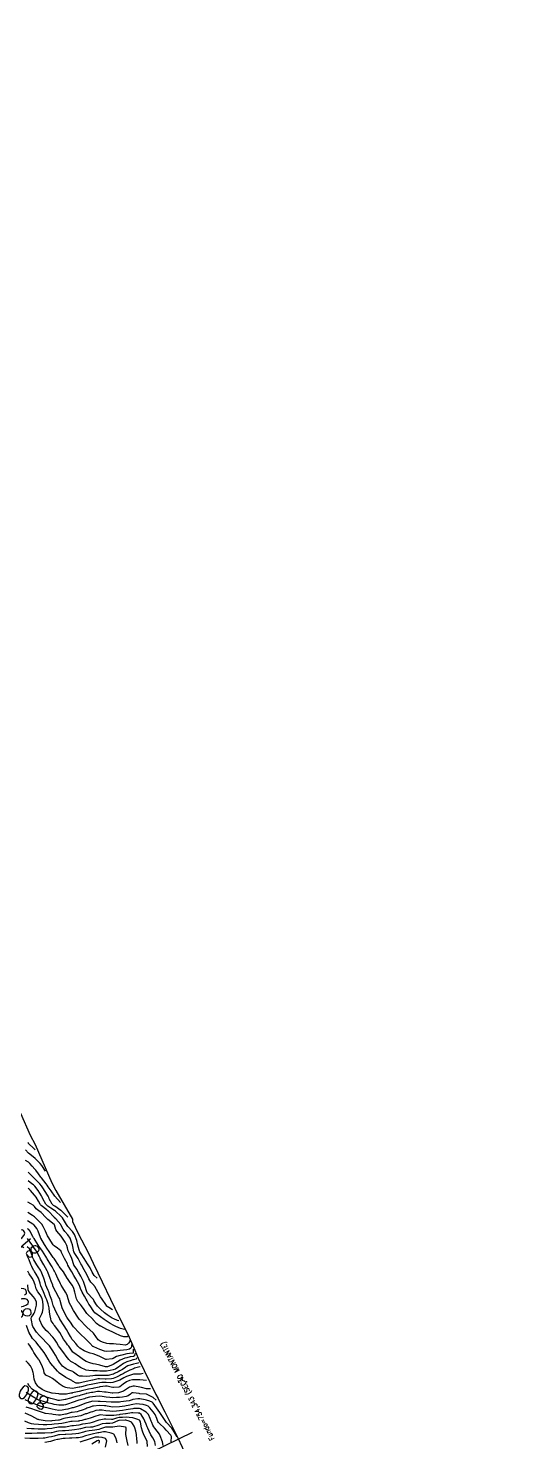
# Model space of a CAD drawing. Header units: metres. Extents: x 318500 to 325275, y 7408834 to 7428799.
# Drawn here: x 322074.8 to 322217.8, y 7423087.2 to 7423506.6 of the extents above; entities that cross this region are included whole.
import ezdxf
from ezdxf.enums import TextEntityAlignment as Align

# ---------------------------------------------------------------- set-up
doc = ezdxf.new("R2010")
doc.units = ezdxf.units.M
doc.header["$MEASUREMENT"] = 0
doc.linetypes.add('CONTINUO', pattern=[0])
for name, color, linetype in [('Area', 45, 'Continuous'), ('Cotas', 45, 'Continuous'), ('Curvas de Nivel 1m', 11, 'Continuous'), ('Curvas de Nivel 5m', 15, 'Continuous'), ('TEXTO', 45, 'Continuous'), ('Vias Primárias', 230, 'Continuous')]:
    doc.layers.add(name, color=color, linetype=linetype)
doc.styles.add('ROMANS', font='romans', dxfattribs={"height": 0.2})
doc.styles.add('Style-STANDARD', font='STANDARD.shx')

msp = doc.modelspace()

# ---------------------------------------------------------------- linework, layer by layer
at = {"layer": 'Area'}
msp.add_lwpolyline([(322072.55, 7423184.67), (322075.35, 7423178.18), (322076.86, 7423175.44), (322081.85, 7423163.99), (322082.96, 7423161.71), (322087.91, 7423153.21), (322087.97, 7423152.58), (322089.49, 7423149.24), (322092.68, 7423143.14), (322094.1, 7423140.2), (322095.46, 7423137.34), (322100.51, 7423126.86), (322104.74, 7423118.26), (322106.47, 7423114.38), (322107.49, 7423112.02), (322112.65, 7423101.24), (322113.42, 7423100.01), (322114.56, 7423097.58), (322115.41, 7423096.1), (322119.24, 7423088.34), (322124.35, 7423077.33)], dxfattribs=at)
at = {"layer": 'Curvas de Nivel 1m', "flags": 128}
for points, elevation in [([(322084.4, 7423158.21), (322082.71, 7423160.07), (322081.57, 7423161.69), (322080.74, 7423162.86), (322080.39, 7423163.35), (322080.14, 7423163.71), (322078.78, 7423165.48), (322078.57, 7423165.73), (322077.86, 7423166.67), (322077.08, 7423167.75), (322076.81, 7423168.06), (322076.02, 7423168.96), (322075.32, 7423169.77), (322074.84, 7423170.18), (322073.99, 7423170.65)], 818), ([(322079.91, 7423167.49), (322078.82, 7423169.17), (322078.36, 7423169.73), (322076.85, 7423171.27), (322076.27, 7423171.76), (322074.88, 7423172.86), (322074.03, 7423173.79)], 819), ([(322086.52, 7423153.83), (322084.65, 7423155.69), (322084.49, 7423155.81), (322082.66, 7423157.08), (322082.31, 7423157.32), (322081.9, 7423157.68), (322081.07, 7423159.32), (322080.89, 7423159.7), (322080.7, 7423160.03), (322079.68, 7423161.72), (322079.31, 7423162.3), (322078.74, 7423163.12), (322078.24, 7423163.74), (322076.77, 7423165.24), (322076.23, 7423165.76), (322074.8, 7423167.15)], 817), ([(322095.25, 7423135.78), (322094.4, 7423136.58), (322093.83, 7423137.52), (322093.15, 7423138.81), (322092.44, 7423139.99), (322091.43, 7423141.55), (322090.48, 7423143.01), (322090.17, 7423143.57), (322089.95, 7423144.12), (322089.52, 7423145.58), (322089.19, 7423146.92), (322088.56, 7423148.69), (322087.98, 7423149.6), (322086.58, 7423151.08), (322086.35, 7423151.38), (322086.2, 7423151.63), (322085.62, 7423152.62), (322084.96, 7423153.64), (322084.63, 7423154.02), (322082.88, 7423155.67), (322082.65, 7423155.83), (322081.5, 7423156.53), (322080.66, 7423157.1), (322080.07, 7423157.71), (322079.14, 7423159.28), (322078.92, 7423159.73), (322078.71, 7423160.16), (322077.78, 7423161.74), (322076.74, 7423163.06), (322076.38, 7423163.39), (322075.87, 7423163.76), (322074.76, 7423164.67)], 816), ([(322101.75, 7423123.11), (322101.32, 7423123.21), (322100.22, 7423123.66), (322099.75, 7423123.92), (322098.24, 7423124.87), (322097.44, 7423125.47), (322096.27, 7423126.52), (322095.35, 7423127.49), (322094.91, 7423128.12), (322094.3, 7423129.14), (322094.16, 7423129.38), (322094.07, 7423129.51), (322092.33, 7423131.44), (322092.26, 7423131.54), (322092.22, 7423131.65), (322091.65, 7423133.55), (322091.18, 7423134.74), (322090.81, 7423135.56), (322090.39, 7423136.35), (322089.73, 7423137.57), (322089.24, 7423138.4), (322088.43, 7423139.5), (322088.4, 7423139.56), (322088.38, 7423139.59), (322088.36, 7423139.66), (322087.78, 7423141.6), (322087.35, 7423142.48), (322086.78, 7423143.62), (322086.71, 7423143.84), (322086.5, 7423144.76), (322086.31, 7423145.42), (322086.21, 7423145.62), (322085.74, 7423146.41), (322084.95, 7423147.64), (322084.55, 7423148.16), (322083.32, 7423149.66), (322083.05, 7423150.14), (322082.59, 7423151.57), (322082.56, 7423151.64), (322082.53, 7423151.67), (322080.61, 7423153.14), (322080, 7423153.71), (322078.64, 7423155.19), (322077.93, 7423155.73), (322077.19, 7423156.28), (322076.66, 7423156.97), (322076.29, 7423157.38), (322075.62, 7423157.77), (322074.68, 7423158.3)], 814), ([(322103.42, 7423120.54), (322102.97, 7423120.61), (322102.19, 7423120.83), (322100.78, 7423121.42), (322100.2, 7423121.71), (322099.1, 7423122.34), (322098.21, 7423122.9), (322097.37, 7423123.47), (322096.23, 7423124.29), (322094.61, 7423125.5), (322094.26, 7423125.88), (322093.16, 7423127.53), (322092.84, 7423128.08), (322092.29, 7423129), (322091.96, 7423129.54), (322091.47, 7423130.39), (322090.84, 7423131.55), (322090.35, 7423132.73), (322090.02, 7423133.57), (322089.46, 7423134.66), (322088.95, 7423135.58), (322088.39, 7423136.53), (322087.71, 7423137.6), (322087.21, 7423138.4), (322086.61, 7423139.62), (322086.44, 7423140), (322085.61, 7423141.63), (322084.72, 7423143.4), (322084.59, 7423143.64), (322084.56, 7423143.71), (322084.49, 7423143.81), (322083.47, 7423144.62), (322082.51, 7423145.3), (322082.33, 7423145.49), (322082.19, 7423145.67), (322081.52, 7423146.69), (322080.89, 7423147.69), (322080.55, 7423148.33), (322079.9, 7423149.71), (322079.23, 7423151.07), (322078.87, 7423151.72), (322078.59, 7423152.05), (322076.84, 7423153.75), (322076.62, 7423153.94), (322076.06, 7423154.32), (322074.64, 7423155.27)], 813), ([(322104.96, 7423117.34), (322104.93, 7423117), (322104.59, 7423116.45), (322104.13, 7423116.05), (322103.6, 7423115.91), (322102.13, 7423116.03), (322100.89, 7423116.18), (322100.13, 7423116.23), (322098.92, 7423116.24), (322098.13, 7423116.35), (322096.85, 7423116.76), (322096.14, 7423117.04), (322095.87, 7423117.22), (322095.61, 7423117.49), (322094.17, 7423119.45), (322094.12, 7423119.51), (322092.2, 7423121.25), (322091.9, 7423121.54), (322090.22, 7423123.27), (322090.08, 7423123.42), (322089.96, 7423123.56), (322089.37, 7423124.43), (322088.61, 7423125.58), (322088.26, 7423126.16), (322087.42, 7423127.6), (322087.04, 7423128.37), (322086.63, 7423129.62), (322086.32, 7423130.66), (322085.89, 7423131.62), (322085.09, 7423132.89), (322084.59, 7423133.64), (322084.36, 7423134.04), (322083.85, 7423135.12), (322083.61, 7423135.65), (322083, 7423137.06), (322082.71, 7423137.67), (322082.6, 7423137.86), (322082.41, 7423138.16), (322081.87, 7423139.13), (322081.55, 7423139.68), (322080.46, 7423141.44), (322080.3, 7423141.7), (322080.05, 7423142.13), (322079.04, 7423143.71), (322078.5, 7423144.49), (322077.98, 7423145.21), (322077.63, 7423145.73), (322076.54, 7423147.53), (322076.4, 7423147.75), (322076.18, 7423148.12), (322075.29, 7423149.77), (322074.95, 7423150.15), (322074.58, 7423150.41)], 811), ([(322104.45, 7423118.66), (322104.44, 7423118.55), (322104.15, 7423118.33), (322103.16, 7423118.38), (322102.16, 7423118.65), (322100.55, 7423119.42), (322100.17, 7423119.63), (322099.77, 7423119.85), (322098.19, 7423120.56), (322096.33, 7423121.48), (322096.2, 7423121.55), (322095.05, 7423122.34), (322094.22, 7423123.31), (322094.13, 7423123.42), (322094.06, 7423123.51), (322092.25, 7423125.23), (322091.98, 7423125.54), (322091.41, 7423126.41), (322090.62, 7423127.56), (322090.28, 7423127.96), (322089.54, 7423128.82), (322089.14, 7423129.58), (322088.7, 7423131.21), (322088.62, 7423131.59), (322088.35, 7423132.72), (322087.92, 7423133.6), (322087.22, 7423134.46), (322086.46, 7423135.62), (322086.38, 7423135.77), (322085.24, 7423137.63), (322084.42, 7423138.71), (322084.02, 7423139.24), (322083.75, 7423139.65), (322082.46, 7423141.58), (322082.39, 7423141.67), (322082.22, 7423141.92), (322080.99, 7423143.69), (322080.78, 7423143.98), (322080.5, 7423144.35), (322079.59, 7423145.71), (322078.54, 7423147.61), (322078.48, 7423147.72), (322078.45, 7423147.82), (322077.75, 7423149.73), (322077.34, 7423150.5), (322076.59, 7423151.45), (322076.43, 7423151.6), (322076.2, 7423151.76), (322074.61, 7423152.79)], 812), ([(322105.97, 7423114.71), (322106, 7423113.65), (322105.99, 7423113.57), (322105.92, 7423113.53), (322104.9, 7423113.37), (322104.19, 7423113.28), (322104.09, 7423113.26), (322102.57, 7423112.91), (322102.08, 7423112.8), (322101.02, 7423112.47), (322100.07, 7423111.93), (322099.72, 7423111.78), (322098.06, 7423111.62), (322097.87, 7423111.66), (322096.08, 7423112.54), (322094.41, 7423113.18), (322094.09, 7423113.27), (322093.22, 7423113.52), (322092.1, 7423113.9), (322091.45, 7423114.19), (322090.11, 7423115.03), (322089.57, 7423115.57), (322088.95, 7423116.4), (322088.14, 7423117.29), (322087.99, 7423117.44), (322087.87, 7423117.59), (322087.35, 7423118.41), (322086.65, 7423119.61), (322086.18, 7423120.47), (322085.52, 7423121.63), (322084.22, 7423123.6), (322084.2, 7423123.62), (322084.19, 7423123.64), (322084.16, 7423123.7), (322083.1, 7423125.66), (322082.28, 7423127.44), (322082.21, 7423127.67), (322081.82, 7423129.2), (322081.66, 7423129.68), (322081.25, 7423130.75), (322080.94, 7423131.69), (322080.77, 7423132.13), (322080.34, 7423132.98), (322080.04, 7423133.7), (322079.92, 7423134.14), (322079.46, 7423135.71), (322078.84, 7423137.28), (322078.64, 7423137.72), (322078.41, 7423138.13), (322077.79, 7423139.1), (322077.37, 7423139.74), (322076.45, 7423141.23), (322076.2, 7423141.75), (322076.06, 7423142.17), (322075.52, 7423143.76), (322075.14, 7423144.41), (322074.5, 7423145.08)], 809), ([(322106.47, 7423113.39), (322106.39, 7423112.72), (322106.08, 7423112.49), (322105.07, 7423112.37), (322104.07, 7423112.15), (322103.48, 7423111.98), (322102.06, 7423111.41), (322100.05, 7423110.09), (322098.31, 7423109.46), (322098.08, 7423109.42), (322098.04, 7423109.41), (322097.73, 7423109.46), (322096.04, 7423109.91), (322094.76, 7423110.21), (322094.05, 7423110.35), (322093.12, 7423110.59), (322092.05, 7423111.01), (322091.2, 7423111.55), (322090.07, 7423112.37), (322088.33, 7423113.59), (322088.09, 7423113.82), (322086.82, 7423115.61), (322086.51, 7423116), (322086.13, 7423116.45), (322085.27, 7423117.63), (322084.21, 7423119.6), (322084.19, 7423119.64), (322084.17, 7423119.67), (322082.6, 7423121.66), (322082.44, 7423121.9), (322082.21, 7423122.27), (322081.66, 7423123.13), (322081.49, 7423123.68), (322081.35, 7423124.57), (322081.15, 7423125.69), (322080.99, 7423126.97), (322080.85, 7423127.69), (322080.72, 7423128.13), (322080.3, 7423129.34), (322080.16, 7423129.7), (322080.06, 7423129.95), (322079.31, 7423131.71), (322078.56, 7423133.5), (322078.49, 7423133.72), (322078.36, 7423134.26), (322077.86, 7423135.73), (322077.18, 7423136.96), (322076.65, 7423137.75), (322076.56, 7423137.89), (322076.41, 7423138.11), (322075.85, 7423139.18), (322075.62, 7423139.76), (322075.07, 7423141.15), (322074.81, 7423141.77), (322074.47, 7423142.49)], 808), ([(322106.98, 7423112.07), (322106.89, 7423111.7), (322106.06, 7423111.53), (322105.9, 7423111.52), (322105.33, 7423111.36), (322104.06, 7423110.91), (322103.05, 7423110.39), (322102.04, 7423109.63), (322101.74, 7423109.4), (322100.67, 7423108.78), (322100.03, 7423108.52), (322099.16, 7423108.31), (322098.02, 7423108.14), (322097.36, 7423108.13), (322096.02, 7423108.2), (322095.27, 7423108.25), (322094.02, 7423108.27), (322092.81, 7423108.31), (322092.02, 7423108.5), (322090.32, 7423109.27), (322090.04, 7423109.4), (322089.94, 7423109.46), (322089.79, 7423109.56), (322088.77, 7423110.3), (322088.05, 7423110.7), (322087.49, 7423111.03), (322086.87, 7423111.61), (322086.08, 7423112.64), (322085.36, 7423113.63), (322084.11, 7423115.23), (322083.83, 7423115.64), (322083.2, 7423116.72), (322082.58, 7423117.66), (322082.15, 7423118.21), (322080.69, 7423119.69), (322080.18, 7423120.2), (322078.94, 7423121.71), (322078.22, 7423123.24), (322078.11, 7423123.62), (322078.11, 7423123.72), (322078.14, 7423123.8), (322078.22, 7423123.96), (322078.83, 7423125.13), (322079, 7423125.71), (322079.21, 7423126.77), (322079.28, 7423127.71), (322079.19, 7423128.81), (322078.91, 7423129.71), (322078.32, 7423130.8), (322077.64, 7423131.73), (322077.2, 7423132.6), (322076.87, 7423133.74), (322076.37, 7423135.01), (322075.94, 7423135.76), (322075.12, 7423137.05), (322074.65, 7423137.78)], 807), ([(322107.49, 7423110.76), (322107.44, 7423110.57), (322106.94, 7423110.44), (322106.05, 7423110.28), (322104.37, 7423109.7), (322104.04, 7423109.58), (322103.91, 7423109.51), (322103.74, 7423109.38), (322102.76, 7423108.67), (322102.02, 7423108.22), (322101.49, 7423107.94), (322100.45, 7423107.42), (322100.16, 7423107.28), (322100.01, 7423107.23), (322098.54, 7423106.91), (322098, 7423106.87), (322096.59, 7423106.89), (322096, 7423106.91), (322094.62, 7423106.88), (322094, 7423106.79), (322093.1, 7423106.63), (322092, 7423106.62), (322090.87, 7423106.67), (322090, 7423106.69), (322089.43, 7423106.99), (322088.69, 7423107.58), (322088.29, 7423107.86), (322088.02, 7423108.01), (322086.9, 7423108.48), (322086.03, 7423108.89), (322084.99, 7423109.63), (322084.05, 7423110.86), (322083.77, 7423111.36), (322083.6, 7423111.65), (322082.86, 7423112.88), (322082.41, 7423113.67), (322082.1, 7423114.17), (322081.08, 7423115.69), (322080.63, 7423116.2), (322080.13, 7423116.71), (322079.14, 7423117.71), (322078.15, 7423118.7), (322077.29, 7423119.73), (322076.2, 7423121.45), (322076.08, 7423121.75), (322075.78, 7423123.32), (322075.72, 7423123.76), (322075.79, 7423124.19), (322076.24, 7423124.89), (322076.59, 7423125.4), (322076.73, 7423125.74), (322077.07, 7423126.93), (322077.25, 7423127.74), (322077.22, 7423128.67), (322076.77, 7423129.74), (322076.31, 7423130.33), (322075.01, 7423131.77), (322074.82, 7423132.25), (322074.64, 7423133.78)], 806), ([(322108.94, 7423107.45), (322108.09, 7423107.24), (322108.01, 7423107.23), (322106.11, 7423107.25), (322106.01, 7423107.23), (322104.61, 7423106.76), (322104, 7423106.54), (322103.21, 7423106.17), (322101.98, 7423105.52), (322101.9, 7423105.48), (322101.73, 7423105.4), (322099.97, 7423104.79), (322099.25, 7423104.72), (322097.97, 7423104.77), (322096.65, 7423104.79), (322095.97, 7423104.74), (322095.01, 7423104.53), (322093.97, 7423104.3), (322092.39, 7423103.96), (322091.96, 7423103.87), (322091.7, 7423103.81), (322090.66, 7423103.55), (322090.1, 7423103.41), (322089.96, 7423103.38), (322088.46, 7423103.07), (322087.95, 7423103.04), (322086.36, 7423103.21), (322085.95, 7423103.28), (322085.16, 7423103.63), (322083.97, 7423104.44), (322083.29, 7423104.97), (322082.43, 7423105.66), (322081.98, 7423105.99), (322081.29, 7423106.38), (322080, 7423107.01), (322079.56, 7423107.7), (322079.39, 7423108.33), (322078.94, 7423109.71), (322078.06, 7423111.45), (322077.95, 7423111.61), (322077.87, 7423111.72), (322077.3, 7423112.5), (322076.46, 7423113.74), (322076.1, 7423114.44), (322075.31, 7423115.76), (322074.74, 7423116.39)], 804), ([(322109.93, 7423105.4), (322109.88, 7423105.4), (322107.98, 7423105.58), (322107.72, 7423105.59), (322105.98, 7423105.61), (322105.75, 7423105.58), (322104.86, 7423105.37), (322103.98, 7423105.01), (322103.04, 7423104.32), (322101.96, 7423103.49), (322101.71, 7423103.4), (322100.08, 7423103.31), (322099.96, 7423103.32), (322099.45, 7423103.44), (322098.21, 7423103.71), (322097.96, 7423103.73), (322097.71, 7423103.72), (322096.13, 7423103.48), (322095.98, 7423103.46), (322095.96, 7423103.45), (322094.33, 7423103.13), (322093.95, 7423103.06), (322092.67, 7423102.81), (322091.95, 7423102.66), (322091.05, 7423102.44), (322089.94, 7423102.15), (322089.47, 7423102.03), (322087.93, 7423101.69), (322087.85, 7423101.67), (322087.45, 7423101.6), (322086.2, 7423101.34), (322085.93, 7423101.31), (322084.19, 7423101.37), (322083.93, 7423101.39), (322081.95, 7423101.65), (322081.93, 7423101.65), (322081.79, 7423101.67), (322079.94, 7423102.19), (322078.91, 7423102.75), (322077.96, 7423103.44), (322077.63, 7423103.72), (322076.95, 7423104.72), (322076.61, 7423105.74), (322076.36, 7423107.39), (322076.31, 7423107.75), (322076.02, 7423108.74), (322075.51, 7423109.76), (322074.82, 7423110.54), (322074.05, 7423111.25)], 803), ([(322111.14, 7423102.91), (322110.35, 7423102.9), (322109.95, 7423102.96), (322108.42, 7423103.32), (322107.96, 7423103.42), (322106.37, 7423103.75), (322105.96, 7423103.72), (322104.92, 7423103.37), (322104.28, 7423103.05), (322103.95, 7423102.81), (322103.12, 7423102.21), (322101.94, 7423101.81), (322101.58, 7423101.76), (322099.93, 7423101.66), (322099.7, 7423101.67), (322097.94, 7423101.91), (322097.44, 7423101.96), (322095.94, 7423102.11), (322095.33, 7423102.1), (322093.94, 7423101.87), (322093.63, 7423101.82), (322092.21, 7423101.54), (322091.98, 7423101.49), (322091.93, 7423101.47), (322090.47, 7423101.01), (322089.92, 7423100.86), (322088.89, 7423100.6), (322087.91, 7423100.34), (322087.33, 7423100.18), (322085.9, 7423099.73), (322085.81, 7423099.71), (322085.23, 7423099.63), (322084.07, 7423099.46), (322083.9, 7423099.45), (322083.74, 7423099.48), (322083.14, 7423099.65), (322081.9, 7423099.99), (322081.51, 7423100.08), (322079.91, 7423100.55), (322078.4, 7423101.24), (322077.93, 7423101.48), (322077.51, 7423101.73), (322075.95, 7423102.86), (322075.11, 7423103.76), (322074.73, 7423104.53)], 802), ([(322112.77, 7423099.53), (322111.92, 7423100.36), (322109.93, 7423101.3), (322107.93, 7423101.48), (322107.74, 7423101.51), (322105.94, 7423101.77), (322105.61, 7423101.68), (322105.19, 7423101.36), (322104.43, 7423100.86), (322103.92, 7423100.67), (322102.84, 7423100.47), (322101.91, 7423100.36), (322101.02, 7423100.31), (322099.91, 7423100.29), (322099.03, 7423100.33), (322097.91, 7423100.45), (322096.74, 7423100.65), (322095.92, 7423100.7), (322094.8, 7423100.62), (322093.92, 7423100.56), (322093.02, 7423100.41), (322091.91, 7423100.1), (322091.48, 7423099.97), (322089.9, 7423099.57), (322089.86, 7423099.56), (322087.89, 7423098.85), (322086.73, 7423098.45), (322085.89, 7423098.2), (322085.41, 7423098.09), (322083.88, 7423098.03), (322082.5, 7423098.28), (322081.89, 7423098.44), (322080.88, 7423098.68), (322079.89, 7423098.95), (322078.09, 7423099.53), (322077.9, 7423099.59), (322077.8, 7423099.63), (322077.6, 7423099.72), (322075.91, 7423100.7), (322074.23, 7423101.78)], 801), ([(322112.62, 7423086.15), (322112.36, 7423087.26), (322111.76, 7423088.38), (322111.2, 7423089.28), (322110.67, 7423090.4), (322110.27, 7423091.29), (322110.12, 7423091.62), (322109.81, 7423092.4), (322109.44, 7423093.3), (322109.08, 7423094.06), (322108.33, 7423095.32), (322107.86, 7423095.66), (322107.44, 7423095.74), (322105.86, 7423095.78), (322105.47, 7423095.75), (322103.85, 7423095.53), (322103.73, 7423095.51), (322102.94, 7423095.39), (322101.98, 7423095.27), (322101.85, 7423095.25), (322100.26, 7423095.01), (322099.84, 7423094.96), (322098.29, 7423095.01), (322097.84, 7423095.05), (322096.16, 7423095.16), (322095.84, 7423095.14), (322094.6, 7423094.73), (322093.83, 7423094.42), (322093.17, 7423094.18), (322091.82, 7423093.83), (322091.59, 7423093.77), (322090.7, 7423093.55), (322089.98, 7423093.4), (322089.82, 7423093.37), (322089.6, 7423093.35), (322087.82, 7423093.26), (322087.43, 7423093.21), (322085.81, 7423092.83), (322084.81, 7423092.63), (322083.81, 7423092.51), (322082.54, 7423092.39), (322081.81, 7423092.32), (322080.32, 7423092.21), (322079.81, 7423092.22), (322079.25, 7423092.26), (322077.81, 7423092.32), (322076.49, 7423092.42), (322075.81, 7423092.57), (322074.91, 7423092.86), (322073.82, 7423093.29)], 797), ([(322114.9, 7423086.06), (322114.64, 7423087.23), (322114.01, 7423089), (322113.9, 7423089.24), (322113.77, 7423089.45), (322112.39, 7423091.26), (322112.14, 7423091.6), (322111.81, 7423092.17), (322111.46, 7423092.92), (322111.31, 7423093.28), (322111.01, 7423094.1), (322110.47, 7423095.29), (322109.86, 7423095.98), (322108.17, 7423097.02), (322107.88, 7423097.09), (322106.16, 7423097.06), (322105.88, 7423097.02), (322104.48, 7423096.76), (322103.87, 7423096.65), (322102.79, 7423096.47), (322101.86, 7423096.37), (322100.98, 7423096.29), (322099.86, 7423096.22), (322099.04, 7423096.27), (322097.86, 7423096.43), (322096.77, 7423096.57), (322095.87, 7423096.6), (322094.91, 7423096.45), (322093.86, 7423096.13), (322093.4, 7423095.97), (322092.1, 7423095.54), (322091.91, 7423095.48), (322091.85, 7423095.45), (322090.45, 7423094.95), (322089.84, 7423094.79), (322088.76, 7423094.65), (322087.83, 7423094.55), (322087.02, 7423094.41), (322085.83, 7423094.19), (322085.37, 7423094.08), (322083.97, 7423093.64), (322083.86, 7423093.6), (322083.82, 7423093.6), (322083.77, 7423093.59), (322081.82, 7423093.38), (322081.51, 7423093.37), (322079.82, 7423093.47), (322078.08, 7423093.72), (322077.82, 7423093.78), (322077.7, 7423093.85), (322075.84, 7423094.84), (322073.93, 7423095.7)], 798), ([(322117.29, 7423087.2), (322117.3, 7423088.73), (322117.14, 7423089.2), (322115.79, 7423090.67), (322115.22, 7423091.23), (322113.81, 7423092.59), (322113.5, 7423092.93), (322113.33, 7423093.25), (322113.01, 7423094.07), (322112.46, 7423095.26), (322111.86, 7423096.12), (322110.91, 7423097.28), (322110.39, 7423097.8), (322109.89, 7423098.02), (322108.97, 7423098.23), (322107.89, 7423098.41), (322106.99, 7423098.43), (322105.89, 7423098.29), (322104.52, 7423098), (322103.88, 7423097.87), (322103.47, 7423097.8), (322101.88, 7423097.56), (322099.95, 7423097.5), (322099.88, 7423097.51), (322098.23, 7423097.81), (322097.88, 7423097.85), (322097.47, 7423097.88), (322095.88, 7423097.93), (322094.18, 7423097.81), (322093.88, 7423097.75), (322093.17, 7423097.52), (322092.25, 7423097.16), (322091.87, 7423097.02), (322090.79, 7423096.63), (322089.86, 7423096.29), (322089.3, 7423096.13), (322087.85, 7423095.9), (322087.6, 7423095.85), (322086.7, 7423095.61), (322086.03, 7423095.44), (322085.85, 7423095.4), (322084.36, 7423095.12), (322083.84, 7423095.09), (322082.18, 7423095.33), (322081.85, 7423095.38), (322079.93, 7423095.62), (322079.85, 7423095.64), (322079.66, 7423095.7), (322077.86, 7423096.31), (322077, 7423096.6), (322075.87, 7423096.96), (322074.16, 7423097.5)], 799), ([(322110.25, 7423085.81), (322110.13, 7423087.29), (322109.75, 7423088.16), (322109.14, 7423089.31), (322108.73, 7423090.37), (322108.48, 7423091.31), (322108.15, 7423092.98), (322108.04, 7423093.32), (322107.82, 7423093.59), (322107.3, 7423093.86), (322105.83, 7423094.31), (322104.77, 7423094.44), (322103.84, 7423094.47), (322102.77, 7423094.46), (322101.83, 7423094.39), (322101.01, 7423094.24), (322099.83, 7423093.82), (322099.49, 7423093.77), (322097.83, 7423093.92), (322097.39, 7423093.91), (322095.82, 7423093.62), (322095.72, 7423093.58), (322095.49, 7423093.49), (322093.81, 7423092.92), (322093.06, 7423092.77), (322091.81, 7423092.57), (322090.96, 7423092.4), (322089.81, 7423092.17), (322088.2, 7423091.98), (322087.8, 7423091.93), (322086.35, 7423091.61), (322085.9, 7423091.52), (322085.8, 7423091.51), (322083.93, 7423091.5), (322083.8, 7423091.5), (322082.2, 7423091.25), (322081.79, 7423091.19), (322080.46, 7423091.02), (322079.79, 7423090.99), (322078.52, 7423090.98), (322077.79, 7423090.99), (322076.53, 7423091), (322075.79, 7423091.03), (322074.42, 7423091.14)], 796), ([(322104.44, 7423086.08), (322104.16, 7423087.37), (322103.77, 7423089.38), (322103.91, 7423091.27), (322103.9, 7423091.38), (322103.86, 7423091.44), (322103.8, 7423091.47), (322103.68, 7423091.5), (322101.8, 7423091.81), (322099.96, 7423091.58), (322099.8, 7423091.56), (322097.91, 7423091.57), (322097.8, 7423091.57), (322097.71, 7423091.55), (322097.49, 7423091.46), (322096.27, 7423091), (322095.79, 7423090.89), (322094.6, 7423090.68), (322093.79, 7423090.56), (322092.88, 7423090.43), (322091.78, 7423090.21), (322091.25, 7423090.07), (322089.77, 7423089.64), (322089.71, 7423089.63), (322088.96, 7423089.57), (322087.87, 7423089.49), (322087.77, 7423089.49), (322085.97, 7423089.41), (322085.77, 7423089.41), (322084.11, 7423089.29), (322083.76, 7423089.22), (322082.55, 7423088.86), (322081.76, 7423088.68), (322080.9, 7423088.54), (322079.75, 7423088.3), (322079.21, 7423088.24), (322077.75, 7423088.22), (322077.26, 7423088.21), (322075.75, 7423088.2), (322075.3, 7423088.2), (322073.75, 7423088.24)], 794), ([(322101.22, 7423086.89), (322101.09, 7423087.41), (322100.81, 7423088.36), (322100.23, 7423089.42), (322099.77, 7423089.69), (322099.4, 7423089.81), (322097.78, 7423090.16), (322097.12, 7423090.12), (322095.78, 7423089.88), (322095.44, 7423089.82), (322093.77, 7423089.51), (322092.21, 7423089.08), (322091.76, 7423088.94), (322090.69, 7423088.62), (322089.75, 7423088.41), (322088.99, 7423088.34), (322087.75, 7423088.31), (322087.07, 7423088.28), (322085.75, 7423088.2), (322085.22, 7423088.15), (322083.74, 7423087.93), (322083.51, 7423087.88), (322082.65, 7423087.66), (322081.74, 7423087.43), (322081.4, 7423087.34), (322079.73, 7423086.99)], 793), ([(322097.72, 7423085.61), (322098.18, 7423087.45), (322097.75, 7423088.22), (322096.75, 7423088.47), (322095.76, 7423088.61), (322094.71, 7423088.54), (322093.75, 7423088.25), (322093.2, 7423088.07), (322091.74, 7423087.58), (322091.71, 7423087.57), (322091.6, 7423087.54), (322090.17, 7423087.12)], 792), ([(322095.73, 7423086.81), (322095.99, 7423087.22), (322095.98, 7423087.48), (322095.74, 7423087.62), (322095.61, 7423087.62), (322095.32, 7423087.49), (322093.73, 7423086.54)], 791)]:
    msp.add_lwpolyline(points, dxfattribs=dict(at, elevation=elevation))
at = {"layer": 'Curvas de Nivel 5m', "flags": 128}
for points, elevation in [([(322076.86, 7423173.81), (322076.42, 7423174.23), (322074.91, 7423175.69), (322074.87, 7423175.74), (322074.84, 7423175.78), (322074.68, 7423176.02)], 820), ([(322099.81, 7423126.35), (322098.71, 7423127.02), (322098.28, 7423127.35), (322098.17, 7423127.46), (322097.86, 7423127.89), (322096.8, 7423129.47), (322096.31, 7423130.21), (322095.55, 7423131.49), (322094.56, 7423133.31), (322094.43, 7423133.51), (322094.36, 7423133.58), (322093.38, 7423134.54), (322092.83, 7423135.53), (322092.39, 7423136.44), (322091.77, 7423137.55), (322091.04, 7423138.95), (322090.72, 7423139.56), (322090.44, 7423140.01), (322089.88, 7423141), (322089.59, 7423141.57), (322088.49, 7423143.4), (322088.42, 7423143.52), (322088.38, 7423143.59), (322088.03, 7423145.12), (322087.9, 7423145.6), (322087.68, 7423146.44), (322087.29, 7423147.61), (322086.56, 7423148.64), (322085.66, 7423149.63), (322085.2, 7423150.26), (322084.59, 7423151.4), (322084.51, 7423151.57), (322084.45, 7423151.65), (322082.97, 7423153.31), (322082.64, 7423153.67), (322082.62, 7423153.7), (322080.72, 7423155.7), (322080.68, 7423155.73), (322080.65, 7423155.75), (322080.33, 7423156.03), (322078.67, 7423157.35), (322078.47, 7423157.53), (322078.32, 7423157.73), (322077.82, 7423158.6), (322077.14, 7423159.75), (322076.71, 7423160.42), (322075.52, 7423161.77), (322075.09, 7423162.13), (322074.74, 7423162.39)], 815), ([(322105.46, 7423116.02), (322105.44, 7423115.4), (322105.29, 7423115.01), (322104.83, 7423114.65), (322104.11, 7423114.47), (322103.1, 7423114.39), (322102.1, 7423114.28), (322101.29, 7423114.23), (322100.1, 7423114.12), (322099.49, 7423114.05), (322098.1, 7423113.96), (322097.48, 7423114.08), (322096.11, 7423114.63), (322094.24, 7423115.39), (322094.12, 7423115.43), (322094.01, 7423115.51), (322093.08, 7423116.47), (322092.14, 7423117.41), (322092, 7423117.54), (322090.17, 7423119.32), (322089.94, 7423119.56), (322088.2, 7423121.34), (322088.01, 7423121.59), (322087.32, 7423122.71), (322086.63, 7423123.61), (322086.23, 7423124.16), (322085.45, 7423125.63), (322084.93, 7423126.97), (322084.72, 7423127.64), (322084.3, 7423129.17), (322084.19, 7423129.53), (322084.14, 7423129.64), (322083.93, 7423130.02), (322083.01, 7423131.66), (322082.35, 7423133), (322082.15, 7423133.47), (322082.07, 7423133.67), (322081.58, 7423134.9), (322081.29, 7423135.69), (322080.59, 7423137.52), (322080.52, 7423137.7), (322080.48, 7423137.77), (322080.41, 7423137.89), (322079.42, 7423139.71), (322078.46, 7423141.43), (322078.3, 7423141.72), (322078.12, 7423142.07), (322077.24, 7423143.74), (322076.95, 7423144.2), (322076.5, 7423144.85), (322076.13, 7423145.38), (322075.83, 7423145.76), (322074.54, 7423147.47)], 810), ([(322107.99, 7423109.44), (322107.99, 7423109.42), (322107.95, 7423109.41), (322107.56, 7423109.33), (322106.38, 7423109), (322106.03, 7423108.88), (322104.95, 7423108.44), (322104.02, 7423108), (322103.62, 7423107.78), (322102.95, 7423107.39), (322102.34, 7423107.06), (322102, 7423106.88), (322101.02, 7423106.39), (322099.99, 7423105.95), (322099.56, 7423105.86), (322097.98, 7423105.77), (322097.67, 7423105.78), (322095.99, 7423105.9), (322095.59, 7423105.88), (322093.98, 7423105.53), (322093.87, 7423105.51), (322091.98, 7423105.08), (322090.72, 7423104.8), (322089.97, 7423104.64), (322089.02, 7423104.62), (322087.98, 7423105.21), (322087.76, 7423105.37), (322087.33, 7423105.6), (322085.99, 7423106.32), (322084.1, 7423107.55), (322084.01, 7423107.61), (322083.96, 7423107.64), (322083.48, 7423108.18), (322082.17, 7423109.67), (322082.12, 7423109.74), (322082.04, 7423109.83), (322081.21, 7423110.84), (322080.71, 7423111.69), (322080.08, 7423112.87), (322079.52, 7423113.71), (322078.12, 7423115.46), (322077.94, 7423115.72), (322077.17, 7423116.77), (322076.14, 7423117.73), (322076.08, 7423117.81), (322075.02, 7423119.77), (322074.32, 7423121.66)], 805), ([(322119.04, 7423088.63), (322117.79, 7423090.68), (322117.41, 7423091.2), (322115.82, 7423092.96), (322115.61, 7423093.22), (322115.23, 7423093.83), (322113.86, 7423095.91), (322112.9, 7423097.25), (322111.89, 7423098.68), (322111.59, 7423098.96), (322110.87, 7423099.29), (322109.9, 7423099.59), (322109.55, 7423099.66), (322107.91, 7423099.9), (322107.31, 7423099.93), (322105.91, 7423099.73), (322105.62, 7423099.64), (322104.76, 7423099.37), (322103.9, 7423099.21), (322102.27, 7423099.02), (322101.9, 7423098.98), (322101.45, 7423098.96), (322099.9, 7423098.93), (322099.41, 7423098.95), (322097.9, 7423099.06), (322096.19, 7423099.18), (322095.9, 7423099.19), (322095.6, 7423099.19), (322093.9, 7423099.25), (322093.58, 7423099.19), (322091.89, 7423098.62), (322091.09, 7423098.34), (322089.88, 7423097.9), (322089, 7423097.57), (322088.16, 7423097.3), (322087.87, 7423097.23), (322086.56, 7423096.92), (322085.87, 7423096.76), (322084.9, 7423096.6), (322083.86, 7423096.52), (322082.84, 7423096.68), (322081.87, 7423096.93), (322080.32, 7423097.25), (322079.87, 7423097.35), (322078.66, 7423097.71), (322077.88, 7423097.97), (322076.59, 7423098.44), (322075.89, 7423098.71), (322075.15, 7423099.02), (322073.9, 7423099.68)], 800), ([(322107.13, 7423086.72), (322107.11, 7423087.33), (322107.06, 7423088.03), (322106.97, 7423089.33), (322106.8, 7423090.31), (322106.5, 7423091.34), (322106.3, 7423091.84), (322105.81, 7423092.67), (322105.49, 7423093.03), (322104.82, 7423093.37), (322103.82, 7423093.59), (322103.6, 7423093.61), (322101.82, 7423093.57), (322101.68, 7423093.55), (322101.36, 7423093.41), (322099.81, 7423092.76), (322099.03, 7423092.66), (322097.81, 7423092.68), (322096.78, 7423092.5), (322095.81, 7423092.18), (322093.88, 7423091.59), (322093.8, 7423091.57), (322093.25, 7423091.52), (322091.92, 7423091.42), (322091.8, 7423091.4), (322090.32, 7423091.03), (322089.79, 7423090.91), (322088.59, 7423090.77), (322087.79, 7423090.67), (322086.84, 7423090.55), (322085.78, 7423090.48), (322084.95, 7423090.46), (322083.78, 7423090.39), (322083.15, 7423090.28), (322081.77, 7423089.88), (322081.6, 7423089.85), (322079.77, 7423089.75), (322079.72, 7423089.75), (322077.77, 7423089.73), (322077.48, 7423089.72), (322075.84, 7423089.68), (322075.77, 7423089.68), (322073.91, 7423089.64)], 795)]:
    msp.add_lwpolyline(points, dxfattribs=dict(at, elevation=elevation))
at = {"layer": 'TEXTO', "linetype": 'CONTINUO'}
msp.add_polyline3d([(321905.32, 7422983.76, 0), (322123.59, 7423090.08, 0)], dxfattribs=at)
at = {"layer": 'Vias Primárias'}
for points in [[(323715.64, 7420145.55, 0), (323709.04, 7420132.94)], [(323831.09, 7420001.79, 0), (323833.84, 7420008.44, 0.220888)]]:
    msp.add_lwpolyline(points, format="xyb", dxfattribs=at)

# ---------------------------------------------------------------- texts
at = {"layer": 'Cotas', "style": 'Style-STANDARD'}
for s, rotation, p in [('810', 130.8052, (322074.07, 7423146.07, 810)), ('805', 102.7191, (322072.91, 7423128.45, 805)), ('800', 151.1121, (322076.23, 7423100.4, 800))]:
    msp.add_text(s, height=4, rotation=rotation, dxfattribs=at).set_placement(p, align=Align.MIDDLE_CENTER)
at = {"layer": 'TEXTO', "style": 'ROMANS', "width": 0.8}
msp.add_text('Fundo=754,343 (SEÇÃO MONTANTE)', height=1.5, rotation=117.1456, dxfattribs=at).set_placement((322130.13, 7423088.09))

doc.saveas('drawing.dxf')
